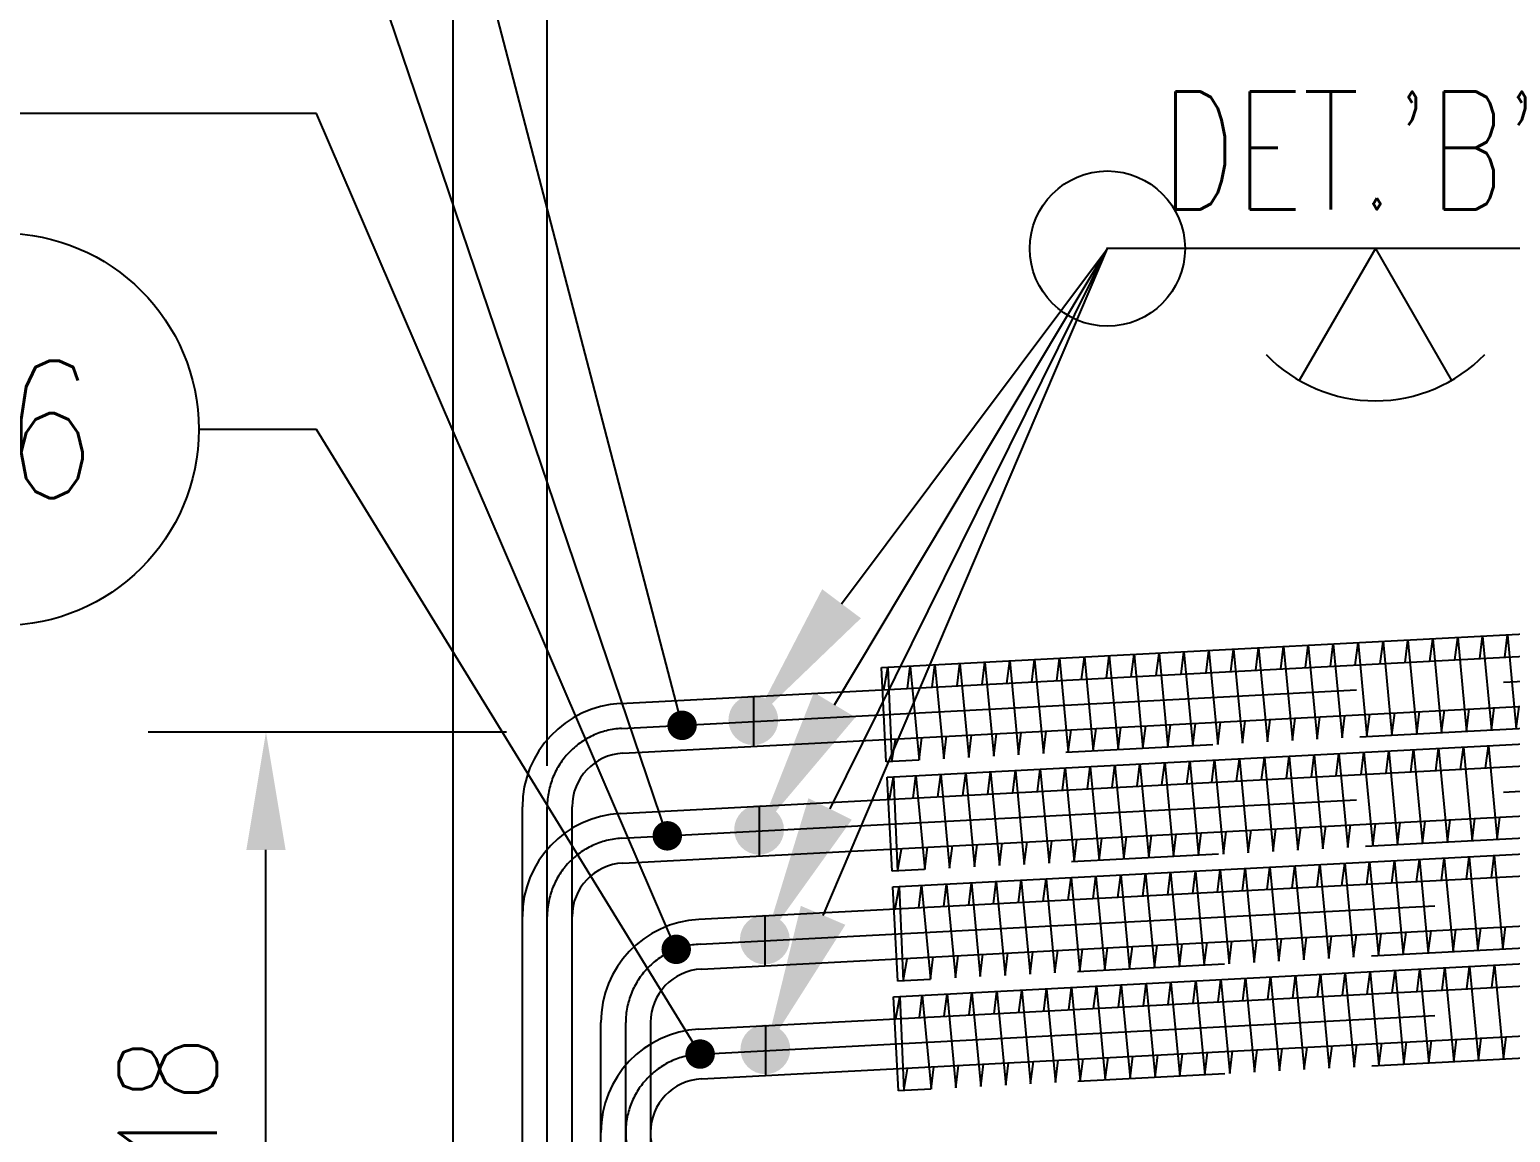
# Model space of a CAD drawing. Extents: x -4179 to 25200, y 0 to 17850.
# Drawn here: x 1633 to 2765, y 14435 to 15278 of the extents above; entities that cross this region are included whole.
import ezdxf
from ezdxf import colors
from ezdxf.entities.mleader import LeaderData, LeaderLine
from ezdxf.enums import TextEntityAlignment as Align
from ezdxf.math import Vec2, Vec3

# ---------------------------------------------------------------- set-up
doc = ezdxf.new("R2010")
doc.units = 0
doc.header["$LTSCALE"] = 450
doc.header["$MEASUREMENT"] = 0
doc.linetypes.add('CENTER', pattern=[2, 1.25, -0.25, 0.25, -0.25])
doc.linetypes.add('PHANTOM', pattern=[2.5, 1.25, -0.25, 0.25, -0.25, 0.25, -0.25])
for name, color, linetype in [('CEN', 1, 'CENTER'), ('DIM', 1, 'Continuous'), ('G', 3, 'Continuous'), ('HID1', 8, 'PHANTOM')]:
    doc.layers.add(name, color=color, linetype=linetype)
doc.styles.add('SIMP25', font='romans.shx', dxfattribs={"width": 0.8, "height": 75})
doc.styles.add('SIMP35', font='romans.shx', dxfattribs={"width": 0.8, "height": 105})
doc.styles.get("Standard").update_dxf_attribs({"font": 'ROMANS.SHX'})
doc.dimstyles.get("Standard").update_dxf_attribs({"dimscale": 500.1, "dimtxt": 75, "dimasz": 0.18, "dimexe": 0.18, "dimexo": 0.0625, "dimgap": 0.075, "dimtad": 1, "dimdec": 0, "dimrnd": 0.5, "dimzin": 0, "dimdsep": 46, "dimtxsty": 'SIMP25', "dimcen": 0.09, "dimadec": 0, "dimazin": 0, "dimtfac": 1, "dimtdec": 0, "dimtmove": 1, "dimatfit": 3, "dimfxl": 1, "dimtolj": 1, "dimtzin": 0, "dimarcsym": 0})

# ---------------------------------------------------------------- blocks, each defined once
blk = doc.blocks.new('*D17')
at = {"layer": 'Defpoints', "color": 0, "transparency": 16777216}
for p in [(1813.8, 14740.9), (2028.8, 14740.9), (2088.8, 14122.9)]:
    blk.add_point(p, dxfattribs=at)
at = {"layer": 'DIM', "color": 0, "lineweight": -2, "transparency": 16777216}
for p, q in [((1997.6, 14740.9), (1723.8, 14740.9)), ((1813.8, 14212.9), (1813.8, 14650.9)), ((2057.6, 14122.9), (1723.8, 14122.9))]:
    blk.add_line(p, q, dxfattribs=at)
at = {"layer": 'DIM', "color": 0, "transparency": 16777216}
for points in [[(1798.8, 14650.9), (1828.8, 14650.9), (1813.8, 14740.9)], [(1798.8, 14212.9), (1828.8, 14212.9), (1813.8, 14122.9)]]:
    blk.add_solid(points, dxfattribs=at)
at = {"layer": 'DIM', "color": 0, "transparency": 16777216, "insert": (1738.8, 14431.9), "char_height": 75, "attachment_point": 5, "rotation": 90, "style": 'SIMP25'}
blk.add_mtext('\\A1;618', dxfattribs=at)
blk = doc.blocks.new('ShopWeld')
blk.add_hatch(color=256).paths.add_polyline_path([(19.1, 1.05, 1), (-19, 1.05, 1)])
blk = doc.blocks.new('Weld_Detail')
for p, q in [((11.916, 0), (14.646, 2.73)), ((11.916, 0), (14.646, -2.73)), ((6.829, 0), (4.888, -3.361)), ((6.829, 0), (8.77, -3.361))]:
    blk.add_line(p, q)
blk.add_lwpolyline([(11.916, 0), (0, 0)])
blk.add_circle((0, 0), 1.978)
blk.add_arc((6.829, 0), 3.881, 224.1337, 315.8663)
at = {"color": 7, "style": 'SIMP25', "width": 0.7}
for tag, p in [('2', (2.178, 1)), ('1', (15.71, -0.96))]:
    blk.add_attdef(tag, p, '', height=3, dxfattribs=at)
blk = doc.blocks.new('*D41')
at = {"layer": 'Defpoints', "color": 0, "transparency": 16777216}
for p in [(1956.8, 16696.9), (1956.8, 16253.9), (2028.8, 14683.9)]:
    blk.add_point(p, dxfattribs=at)
at = {"layer": 'DIM', "color": 0, "lineweight": -2, "transparency": 16777216}
for p, q in [((1956.8, 16285.2), (1956.8, 16786.9)), ((2028.8, 14715.2), (2028.8, 16786.9)), ((1866.8, 16696.9), (1776.8, 16696.9)), ((2028.8, 16696.9), (1956.8, 16696.9)), ((2118.8, 16696.9), (2208.9, 16696.9))]:
    blk.add_line(p, q, dxfattribs=at)
at = {"layer": 'DIM', "color": 0, "transparency": 16777216}
for points in [[(1866.8, 16711.9), (1866.8, 16681.9), (1956.8, 16696.9)], [(2118.8, 16711.9), (2118.8, 16681.9), (2028.8, 16696.9)]]:
    blk.add_solid(points, dxfattribs=at)
at = {"layer": 'DIM', "color": 0, "transparency": 16777216, "insert": (1776.8, 16771.9), "char_height": 75, "attachment_point": 5, "style": 'SIMP25'}
blk.add_mtext('\\A1;72', dxfattribs=at)
blk = doc.blocks.new('*D42')
at = {"layer": 'Defpoints', "color": 0, "transparency": 16777216}
for p in [(11416.8, 16696.9), (11416.8, 15760.1), (2028.8, 14683.9)]:
    blk.add_point(p, dxfattribs=at)
at = {"layer": 'DIM', "color": 0, "lineweight": -2, "transparency": 16777216}
for p, q in [((2028.8, 14715.2), (2028.8, 16786.9)), ((11416.8, 15791.4), (11416.8, 16786.9)), ((2118.8, 16696.9), (11326.8, 16696.9))]:
    blk.add_line(p, q, dxfattribs=at)
at = {"layer": 'DIM', "color": 0, "transparency": 16777216}
for points in [[(2118.8, 16711.9), (2118.8, 16681.9), (2028.8, 16696.9)], [(11326.8, 16711.9), (11326.8, 16681.9), (11416.8, 16696.9)]]:
    blk.add_solid(points, dxfattribs=at)
at = {"layer": 'DIM', "color": 0, "transparency": 16777216, "insert": (6722.8, 16771.9), "char_height": 75, "attachment_point": 5, "style": 'SIMP25'}
blk.add_mtext('\\A1;9388', dxfattribs=at)
blk = doc.blocks.new('CB0131')
at = {"color": 7}
blk.add_circle((5, 0), 5, dxfattribs=at)
at = {"color": 3, "style": 'SIMP35', "width": 0.8}
blk.add_attdef('P.NO.', text='', height=3.5, dxfattribs=at).set_placement((5, 0), align=Align.MIDDLE)

msp = doc.modelspace()

# ---------------------------------------------------------------- linework, layer by layer
for p, q in [((2084.7, 14762.9), (11191, 15240.2)), ((2086.7, 14724.8), (11193, 15202.1)), ((2084.7, 14678.9), (11303, 15162)), ((2086.7, 14640.8), (11305, 15124)), ((2144.7, 14597.9), (11415, 15083.8)), ((2146.7, 14559.8), (11417, 15045.7)), ((2144.7, 14513.9), (11527, 15005.6)), ((2146.7, 14475.8), (11529, 14967.6)), ((2186.4, 14768.2), (2186.4, 14730.1)), ((2190.8, 14684.4), (2190.8, 14646.3)), ((2195.2, 14600.5), (2195.2, 14562.4)), ((2195.6, 14516.5), (2195.6, 14478.4))]:
    msp.add_line(p, q)
for points in [[(2088.8, 14103.9, -0.414014), (2009.8, 14182.9), (2009.8, 14683.9)], [(2088.8, 14142, -0.413978), (2047.9, 14182.9), (2047.9, 14683.9)], [(2088.8, 14187.9, -0.414014), (2009.8, 14266.9), (2009.8, 14599.9)], [(2088.8, 14226, -0.413978), (2047.9, 14266.9), (2047.9, 14599.9)], [(2148.8, 14271.9, -0.414014), (2069.8, 14350.9), (2069.8, 14518.9)], [(2148.8, 14310, -0.413978), (2107.9, 14350.9), (2107.9, 14518.9)], [(2148.8, 14394, -0.414), (2107.9, 14434.9)]]:
    msp.add_lwpolyline(points, format="xyb")
for centre, radius in [((2088.8, 14683.9), 79), ((2088.8, 14683.9), 41), ((2088.8, 14599.9), 79), ((2088.8, 14599.9), 41), ((2148.8, 14518.9), 79), ((2148.8, 14518.9), 41), ((2148.8, 14434.9), 79), ((2148.8, 14434.9), 41)]:
    msp.add_arc(centre, radius, 93, 180)
at = {"layer": 'CEN'}
for p, q in [((2085.7, 14743.8), (11192, 15221.1)), ((2085.7, 14659.8), (11304, 15143)), ((2145.7, 14578.8), (11416, 15064.7)), ((2145.7, 14494.8), (11528, 14986.6))]:
    msp.add_line(p, q, dxfattribs=at)
for points in [[(2589.5, 14789.3), (2591.6, 14806.4), (2598.4, 14734.6), (2600.5, 14751.7)], [(2608.5, 14790.3), (2610.6, 14807.4), (2617.4, 14735.6), (2619.5, 14752.7)], [(2627.5, 14791.3), (2629.6, 14808.4), (2636.4, 14736.6), (2638.5, 14753.7)], [(2646.5, 14792.3), (2648.7, 14809.4), (2655.4, 14737.6), (2657.5, 14754.7)], [(2665.6, 14793.3), (2667.7, 14810.4), (2674.4, 14738.6), (2676.6, 14755.7)], [(2684.6, 14794.3), (2686.7, 14811.4), (2693.5, 14739.6), (2695.6, 14756.7)], [(2703.6, 14795.3), (2705.7, 14812.4), (2712.5, 14740.6), (2714.6, 14757.7)], [(2722.6, 14796.3), (2724.8, 14813.4), (2731.5, 14741.6), (2733.6, 14758.7)], [(2741.7, 14797.3), (2743.8, 14814.4), (2750.5, 14742.6), (2752.7, 14759.7)], [(2760.7, 14798.3), (2762.8, 14815.4), (2769.6, 14743.6), (2771.7, 14760.7)], [(2361.2, 14777.3), (2363.3, 14794.5), (2370.1, 14722.6), (2372.2, 14739.8)], [(2380.2, 14778.3), (2382.3, 14795.5), (2389.1, 14723.6), (2391.2, 14740.8)], [(2399.2, 14779.3), (2401.3, 14796.5), (2408.1, 14724.6), (2410.2, 14741.8)], [(2418.3, 14780.3), (2420.4, 14797.5), (2427.1, 14725.6), (2429.2, 14742.8)], [(2437.3, 14781.3), (2439.4, 14798.5), (2446.2, 14726.6), (2448.3, 14743.8)], [(2456.3, 14782.3), (2458.4, 14799.5), (2465.2, 14727.6), (2467.3, 14744.8)], [(2475.3, 14783.3), (2477.4, 14800.5), (2484.2, 14728.6), (2486.3, 14745.7)], [(2494.4, 14784.3), (2496.5, 14801.5), (2503.2, 14729.6), (2505.3, 14746.7)], [(2513.4, 14785.3), (2515.5, 14802.5), (2522.3, 14730.6), (2524.4, 14747.7)], [(2532.4, 14786.3), (2534.5, 14803.4), (2541.3, 14731.6), (2543.4, 14748.7)], [(2551.4, 14787.3), (2553.5, 14804.4), (2560.3, 14732.6), (2562.4, 14749.7)], [(2570.5, 14788.3), (2572.6, 14805.4), (2579.3, 14733.6), (2581.4, 14750.7)], [(2286.1, 14773.4), (2289.1, 14790.4), (2292.1, 14718.3), (2295.1, 14735.3)], [(2304.1, 14774.4), (2306.2, 14791.5), (2313, 14719.6), (2315.1, 14736.8)], [(2323.1, 14775.3), (2325.2, 14792.5), (2332, 14720.6), (2334.1, 14737.8)], [(2342.2, 14776.3), (2344.3, 14793.5), (2351, 14721.6), (2353.1, 14738.8)], [(2670, 14709.5), (2672.1, 14726.7), (2678.8, 14654.8), (2680.9, 14671.9)], [(2689, 14710.5), (2691.1, 14727.7), (2697.9, 14655.8), (2700, 14672.9)], [(2708, 14711.5), (2710.1, 14728.7), (2716.9, 14656.8), (2719, 14673.9)], [(2727, 14712.5), (2729.1, 14729.6), (2735.9, 14657.8), (2738, 14674.9)], [(2746.1, 14713.5), (2748.2, 14730.6), (2754.9, 14658.8), (2757, 14675.9)], [(2460.7, 14698.6), (2462.8, 14715.7), (2469.6, 14643.8), (2471.7, 14661)], [(2479.7, 14699.6), (2481.8, 14716.7), (2488.6, 14644.8), (2490.7, 14662)], [(2498.7, 14700.6), (2500.9, 14717.7), (2507.6, 14645.8), (2509.7, 14663)], [(2517.8, 14701.5), (2519.9, 14718.7), (2526.6, 14646.8), (2528.8, 14664)], [(2536.8, 14702.5), (2538.9, 14719.7), (2545.7, 14647.8), (2547.8, 14665)], [(2555.8, 14703.5), (2557.9, 14720.7), (2564.7, 14648.8), (2566.8, 14666)], [(2574.8, 14704.5), (2577, 14721.7), (2583.7, 14649.8), (2585.8, 14667)], [(2593.9, 14705.5), (2596, 14722.7), (2602.7, 14650.8), (2604.8, 14668)], [(2612.9, 14706.5), (2615, 14723.7), (2621.8, 14651.8), (2623.9, 14669)], [(2631.9, 14707.5), (2634, 14724.7), (2640.8, 14652.8), (2642.9, 14670)], [(2650.9, 14708.5), (2653, 14725.7), (2659.8, 14653.8), (2661.9, 14671)], [(2290.5, 14689.6), (2293.5, 14706.6), (2296.5, 14634.5), (2299.5, 14651.5)], [(2308.5, 14690.6), (2310.6, 14707.7), (2317.4, 14635.9), (2319.5, 14653)], [(2327.5, 14691.6), (2329.6, 14708.7), (2336.4, 14636.9), (2338.5, 14654)], [(2346.6, 14692.6), (2348.7, 14709.7), (2355.4, 14637.9), (2357.5, 14655)], [(2365.6, 14693.6), (2367.7, 14710.7), (2374.5, 14638.9), (2376.6, 14656)], [(2384.6, 14694.6), (2386.7, 14711.7), (2393.5, 14639.9), (2395.6, 14657)], [(2403.6, 14695.6), (2405.7, 14712.7), (2412.5, 14640.9), (2414.6, 14658)], [(2422.7, 14696.6), (2424.8, 14713.7), (2431.5, 14641.9), (2433.6, 14659)], [(2441.7, 14697.6), (2443.8, 14714.7), (2450.6, 14642.9), (2452.7, 14660)], [(2560.2, 14619.6), (2562.3, 14636.8), (2569.1, 14564.9), (2571.2, 14582.1)], [(2579.2, 14620.6), (2581.3, 14637.8), (2588.1, 14565.9), (2590.2, 14583)], [(2598.3, 14621.6), (2600.4, 14638.8), (2607.1, 14566.9), (2609.2, 14584)], [(2617.3, 14622.6), (2619.4, 14639.8), (2626.2, 14567.9), (2628.3, 14585)], [(2636.3, 14623.6), (2638.4, 14640.8), (2645.2, 14568.9), (2647.3, 14586)], [(2655.3, 14624.6), (2657.4, 14641.7), (2664.2, 14569.9), (2666.3, 14587)], [(2674.4, 14625.6), (2676.5, 14642.7), (2683.2, 14570.9), (2685.3, 14588)], [(2693.4, 14626.6), (2695.5, 14643.7), (2702.3, 14571.9), (2704.4, 14589)], [(2712.4, 14627.6), (2714.5, 14644.7), (2721.3, 14572.9), (2723.4, 14590)], [(2731.4, 14628.6), (2733.5, 14645.7), (2740.3, 14573.9), (2742.4, 14591)], [(2750.5, 14629.6), (2752.6, 14646.7), (2759.3, 14574.9), (2761.4, 14592)], [(2331.9, 14607.7), (2334, 14624.8), (2340.8, 14553), (2342.9, 14570.1)], [(2351, 14608.7), (2353.1, 14625.8), (2359.8, 14554), (2361.9, 14571.1)], [(2370, 14609.7), (2372.1, 14626.8), (2378.9, 14554.9), (2381, 14572.1)], [(2389, 14610.7), (2391.1, 14627.8), (2397.9, 14555.9), (2400, 14573.1)], [(2408, 14611.7), (2410.1, 14628.8), (2416.9, 14556.9), (2419, 14574.1)], [(2427.1, 14612.6), (2429.2, 14629.8), (2435.9, 14557.9), (2438, 14575.1)], [(2446.1, 14613.6), (2448.2, 14630.8), (2455, 14558.9), (2457.1, 14576.1)], [(2465.1, 14614.6), (2467.2, 14631.8), (2474, 14559.9), (2476.1, 14577.1)], [(2484.1, 14615.6), (2486.2, 14632.8), (2493, 14560.9), (2495.1, 14578.1)], [(2503.1, 14616.6), (2505.3, 14633.8), (2512, 14561.9), (2514.1, 14579.1)], [(2522.2, 14617.6), (2524.3, 14634.8), (2531, 14562.9), (2533.2, 14580.1)], [(2541.2, 14618.6), (2543.3, 14635.8), (2550.1, 14563.9), (2552.2, 14581.1)], [(2294.9, 14605.7), (2297.9, 14622.7), (2300.9, 14550.6), (2303.9, 14567.6)], [(2312.9, 14606.7), (2315, 14623.8), (2321.8, 14552), (2323.9, 14569.1)], [(2636.7, 14539.6), (2638.8, 14556.8), (2645.6, 14484.9), (2647.7, 14502.1)], [(2655.7, 14540.6), (2657.8, 14557.8), (2664.6, 14485.9), (2666.7, 14503.1)], [(2674.8, 14541.6), (2676.9, 14558.8), (2683.6, 14486.9), (2685.7, 14504.1)], [(2693.8, 14542.6), (2695.9, 14559.8), (2702.7, 14487.9), (2704.8, 14505.1)], [(2712.8, 14543.6), (2714.9, 14560.8), (2721.7, 14488.9), (2723.8, 14506)], [(2731.8, 14544.6), (2733.9, 14561.8), (2740.7, 14489.9), (2742.8, 14507)], [(2750.9, 14545.6), (2753, 14562.8), (2759.7, 14490.9), (2761.8, 14508)], [(2427.4, 14528.7), (2429.6, 14545.8), (2436.3, 14474), (2438.4, 14491.1)], [(2446.5, 14529.7), (2448.6, 14546.8), (2455.3, 14475), (2457.5, 14492.1)], [(2465.5, 14530.7), (2467.6, 14547.8), (2474.4, 14476), (2476.5, 14493.1)], [(2484.5, 14531.7), (2486.6, 14548.8), (2493.4, 14477), (2495.5, 14494.1)], [(2503.5, 14532.7), (2505.6, 14549.8), (2512.4, 14477.9), (2514.5, 14495.1)], [(2522.6, 14533.7), (2524.7, 14550.8), (2531.4, 14478.9), (2533.5, 14496.1)], [(2541.6, 14534.7), (2543.7, 14551.8), (2550.5, 14479.9), (2552.6, 14497.1)], [(2560.6, 14535.6), (2562.7, 14552.8), (2569.5, 14480.9), (2571.6, 14498.1)], [(2579.6, 14536.6), (2581.7, 14553.8), (2588.5, 14481.9), (2590.6, 14499.1)], [(2598.7, 14537.6), (2600.8, 14554.8), (2607.5, 14482.9), (2609.6, 14500.1)], [(2617.7, 14538.6), (2619.8, 14555.8), (2626.6, 14483.9), (2628.7, 14501.1)], [(2295.3, 14521.7), (2298.3, 14538.7), (2301.3, 14466.6), (2304.3, 14483.6)], [(2313.3, 14522.7), (2315.4, 14539.8), (2322.2, 14468), (2324.3, 14485.1)], [(2332.3, 14523.7), (2334.4, 14540.8), (2341.2, 14469), (2343.3, 14486.1)], [(2351.4, 14524.7), (2353.5, 14541.8), (2360.2, 14470), (2362.3, 14487.1)], [(2370.4, 14525.7), (2372.5, 14542.8), (2379.3, 14471), (2381.4, 14488.1)], [(2389.4, 14526.7), (2391.5, 14543.8), (2398.3, 14472), (2400.4, 14489.1)], [(2408.4, 14527.7), (2410.5, 14544.8), (2417.3, 14473), (2419.4, 14490.1)]]:
    msp.add_lwpolyline(points, dxfattribs=at)
for points in [[(2088.8, 14122.9, -0.414), (2028.8, 14182.9), (2028.8, 14683.9)], [(2088.8, 14206.9, -0.414), (2028.8, 14266.9), (2028.8, 14599.9)], [(2148.8, 14290.9, -0.414), (2088.8, 14350.9), (2088.8, 14518.9)], [(2148.8, 14374.9, -0.414), (2088.8, 14434.9), (2088.8, 14434.9)]]:
    msp.add_lwpolyline(points, format="xyb", dxfattribs=at)
for centre in [(2088.8, 14683.9), (2088.8, 14599.9), (2148.8, 14518.9), (2148.8, 14434.9)]:
    msp.add_arc(centre, 60, 93, 180, dxfattribs=at)
at = {"layer": 'G'}
msp.add_line((1956.8, 12958.9), (1956.8, 16253.9), dxfattribs=at)
at = {"layer": 'HID1'}
for points in [[(2284.2, 14790.3), (11072.1, 15250.9), (11075.9, 15178.9), (2288, 14718.3)], [(2288.6, 14706.6), (11076.5, 15167.1), (11080.3, 15095.1), (2292.4, 14634.6)], [(2293, 14622.6), (11080.9, 15083.2), (11084.7, 15011.2), (2296.8, 14550.6)], [(2293.4, 14538.7), (11081.3, 14999.2), (11085.1, 14927.2), (2297.2, 14466.7)]]:
    msp.add_lwpolyline(points, close=True, dxfattribs=at)

# ---------------------------------------------------------------- block references
ref = msp.add_blockref('Weld_Detail', (2457, 15110.8), dxfattribs=dict(xscale=30, yscale=30, zscale=0.6666666666666666))
ref.add_attrib('2', "DET.'B'", (2498.3, 15140.8), dxfattribs={"color": 7, "height": 90, "style": 'SIMP25', "width": 0.7})
ref.add_attrib('1', 'TYP.', (2922.3, 15082), dxfattribs={"color": 7, "height": 90, "style": 'SIMP25', "width": 0.7})
at = {"xscale": 30, "yscale": 30, "zscale": 30}
msp.add_blockref('CB0131', (1462.4, 14972.5), dxfattribs=at).add_auto_attribs({'P.NO.': '16'})
at = {"xscale": -1}
for p in [(2186.4, 14749.1), (2190.8, 14665.3), (2195.2, 14581.4), (2195.6, 14497.4)]:
    msp.add_blockref('ShopWeld', p, dxfattribs=at)

# ---------------------------------------------------------------- dimensions: what is measured, and where the dimension line sits
at = {"layer": 'DIM'}
dim = msp.add_linear_dim(base=(1956.8, 16696.9), p1=(2028.8, 14683.9), p2=(1956.8, 16253.9), dimstyle='Standard', dxfattribs=at)
dim.commit()
dim.dimension.update_dxf_attribs({"geometry": '*D41', "text_midpoint": (1776.8, 16696.9), "dimtype": 160})
dim = msp.add_linear_dim(base=(11416.8, 16696.9), p1=(2028.8, 14683.9), p2=(11416.8, 15760.1), dimstyle='Standard', dxfattribs=at)
dim.commit()
dim.dimension.update_dxf_attribs({"geometry": '*D42', "text_midpoint": (6722.8, 16771.9)})
dim = msp.add_linear_dim(base=(1813.8, 14740.9), p1=(2088.8, 14122.9), p2=(2028.8, 14740.9), angle=90, dimstyle='Standard', dxfattribs=at)
dim.commit()
dim.dimension.update_dxf_attribs({"geometry": '*D17', "text_midpoint": (1738.8, 14431.9)})

# ---------------------------------------------------------------- leaders
for points in [[(2131.9, 14746.2), (1852.4, 15817.6), (1762.4, 15817.6)], [(2120.6, 14661.7), (1851.6, 15455.6), (1761.6, 15455.6)], [(2127.4, 14574.9), (1852.4, 15214.2), (1442.1, 15214.2)], [(2145.7, 14494.8), (1852.4, 14972.5), (1762.4, 14972.5)]]:
    msp.add_leader(points, dimstyle='Standard', override={"dimldrblk": 'DotSmall'}, dxfattribs=at)
ml = msp.add_multileader_mtext('Standard', dxfattribs=at)
ml.set_content('', color=256)
ml.set_leader_properties()
ml.build(insert=Vec2(0, 0))
ml.multileader.update_dxf_attribs({"dogleg_length": 0.36, "arrow_head_size": 112.5})
ctx = ml.context
ctx.base_point, ctx.char_height, ctx.arrow_head_size, ctx.landing_gap_size, ctx.plane_origin = Vec3(2456.3, 15110.8), 0.18, 112.5, 0.09, Vec3(15916.8, -8613.1)
ctx.text_align_type = 2
notes = []
notes.append((ctx, [(0, (1, 1, 0), (2456.8, 15110.8), (-1, 0), 0.36, [(0, [(2195.6, 14497.4), (2457, 15110.8)], 0, [])])]))
ctx.mtext.insert, ctx.mtext.alignment, ctx.mtext.flow_direction = Vec3(1781.5, 15110.9), 3, 5
ml = msp.add_multileader_mtext('Standard', dxfattribs=at)
ml.set_content('', color=256)
ml.set_leader_properties()
ml.build(insert=Vec2(0, 0))
ml.multileader.update_dxf_attribs({"dogleg_length": 0.36, "arrow_head_size": 112.5})
ctx = ml.context
ctx.base_point, ctx.char_height, ctx.arrow_head_size, ctx.landing_gap_size, ctx.plane_origin = Vec3(2456.3, 15110.8), 0.18, 112.5, 0.09, Vec3(15916.8, -8613.1)
ctx.text_align_type = 2
notes.append((ctx, [(0, (1, 1, 0), (2456.8, 15110.8), (-1, 0), 0.36, [(0, [(2195.2, 14581.4), (2457, 15110.8)], 0, [])])]))
ctx.mtext.insert, ctx.mtext.alignment, ctx.mtext.flow_direction = Vec3(1781.8, 15110.9), 3, 5
ml = msp.add_multileader_mtext('Standard', dxfattribs=at)
ml.set_content('', color=256)
ml.set_leader_properties()
ml.build(insert=Vec2(0, 0))
ml.multileader.update_dxf_attribs({"dogleg_length": 0.36, "arrow_head_size": 112.5})
ctx = ml.context
ctx.base_point, ctx.char_height, ctx.arrow_head_size, ctx.landing_gap_size, ctx.plane_origin = Vec3(2456.3, 15110.8), 0.18, 112.5, 0.09, Vec3(15916.8, -8613.1)
ctx.text_align_type = 2
notes.append((ctx, [(0, (1, 1, 0), (2456.8, 15110.8), (-1, 0), 0.36, [(0, [(2190.8, 14665.3), (2457, 15110.8)], 0, [])])]))
ctx.mtext.insert, ctx.mtext.alignment, ctx.mtext.flow_direction = Vec3(1786.2, 15110.9), 3, 5
ml = msp.add_multileader_mtext('Standard', dxfattribs=at)
ml.set_content('', color=256)
ml.set_leader_properties()
ml.build(insert=Vec2(0, 0))
ml.multileader.update_dxf_attribs({"dogleg_length": 0.36, "arrow_head_size": 112.5})
ctx = ml.context
ctx.base_point, ctx.char_height, ctx.arrow_head_size, ctx.landing_gap_size, ctx.plane_origin = Vec3(2456.3, 15110.8), 0.18, 112.5, 0.09, Vec3(15916.8, -8613.1)
ctx.text_align_type = 2
notes.append((ctx, [(0, (1, 1, 0), (2456.8, 15110.8), (-1, 0), 0.36, [(0, [(2186.4, 14749.1), (2457, 15110.8)], 0, [])])]))
ctx.mtext.insert, ctx.mtext.alignment, ctx.mtext.flow_direction = Vec3(1790.6, 15110.9), 3, 5
for ctx, leaders in notes:
    for number, flags, end, landing, length, lines in leaders:
        leader = LeaderData()
        leader.index, (leader.has_last_leader_line, leader.has_dogleg_vector, leader.attachment_direction) = number, flags
        leader.last_leader_point, leader.dogleg_vector, leader.dogleg_length = Vec3(end), Vec3(landing), length
        for number, points, colour, breaks in lines:
            line = LeaderLine()
            line.index, line.vertices, line.color, line.breaks = number, Vec3.list(points), colors.encode_raw_color(colour), breaks
            leader.lines.append(line)
        ctx.leaders.append(leader)

doc.saveas('drawing.dxf')
